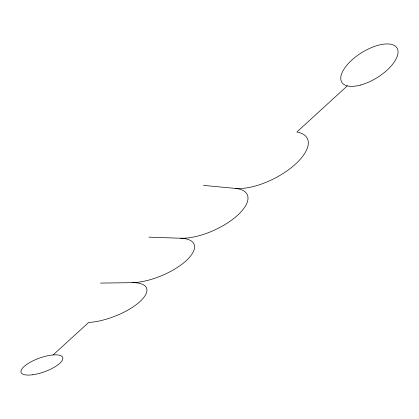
<?xml version="1.0" encoding="UTF-8"?>
<svg xmlns="http://www.w3.org/2000/svg" width="419" height="419" viewBox="0 0 419 419"><rect width="100%" height="100%" fill="white"/><g stroke="black" fill="none" stroke-linecap="round" stroke-linejoin="round"><path stroke-width="0.63" d="M53.134 354.924L88.629 322.462A39.852 14.696 -21.3 0 0 139.977 301.554A39.852 14.696 -21.3 0 0 132.153 282.652L100.513 283.092M297.38 131.529L347.299 85.879M148.876 237.154L180.709 238.243A44.445 18.467 -24.7 0 0 237.667 215.204A44.445 18.467 -24.7 0 0 235.216 188.393A47.619 20.725 -27.1 0 0 295.468 164.107A47.619 20.725 -27.1 0 0 296.835 132.032M203.383 185.381L235.216 188.393M180.709 238.243A41.926 16.461 -22.8 0 1 186.162 260.728A41.926 16.461 -22.8 0 1 132.153 282.652M32.75 374.748A22.107 7.28 -19.7 0 0 62.798 357.81A22.107 7.28 -19.7 0 0 30.142 362.304A22.107 7.28 -19.7 0 0 32.75 374.748M360.44 85.073A32.483 14.681 -31.9 0 0 397.453 48.861A32.483 14.681 -31.9 0 0 350.336 61.473A32.483 14.681 -31.9 0 0 360.44 85.073"/></g></svg>
